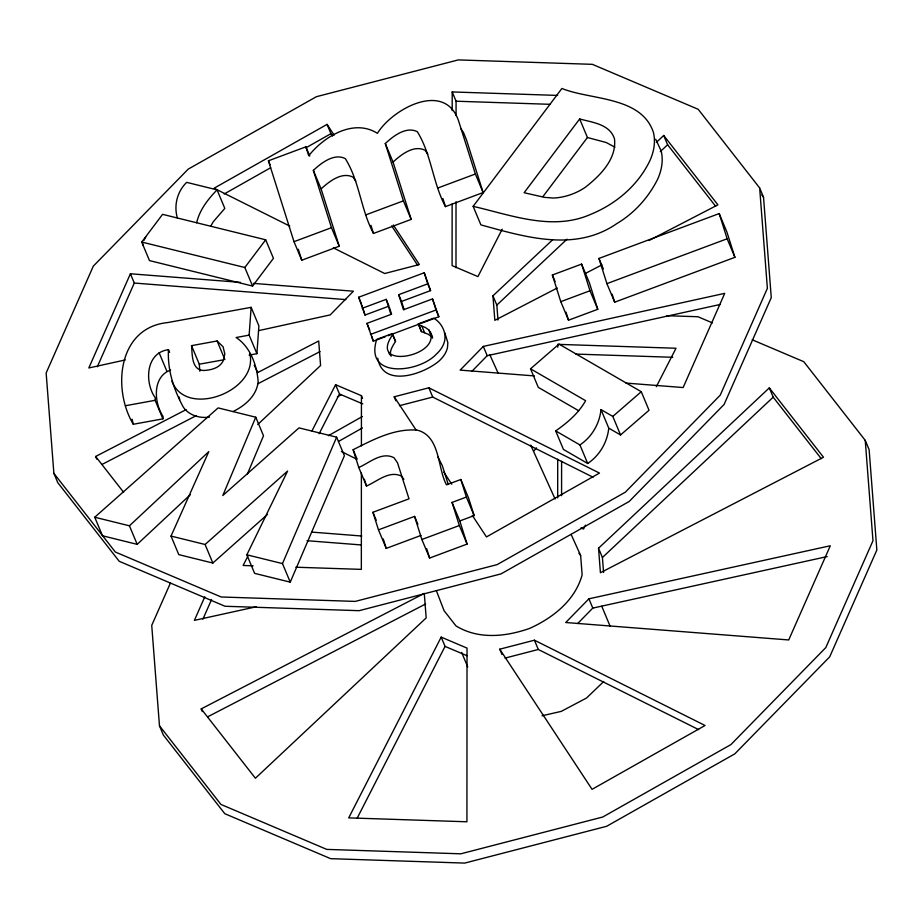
<?xml version="1.0" encoding="UTF-8"?>
<svg xmlns="http://www.w3.org/2000/svg" width="923" height="923" viewBox="0 0 923 923"><rect width="100%" height="100%" fill="white"/><g stroke="black" fill="none" stroke-linecap="round" stroke-linejoin="round"><path stroke-width="1.38" d="M361.389 473.211L361.343 569.376L295.822 567.218M361.412 445.936L361.435 395.702L335.591 384.718L311.986 430.868M452.132 203.902L452.097 265.616L477.941 276.6L502.204 229.169M452.189 110.598L452.201 91.942L557.596 95.415M455.985 267.716L456.02 201.687M456.066 115.571L456.077 101.218L452.201 91.942M557.688 497.924L557.711 459.181M557.78 347.221L557.78 344.348L676.005 348.248L656.322 386.702M561.576 495.72L561.599 461.269M428.814 329.926C445.186 355.805 366.604 371.507 392.69 334.703L392.333 333.572L376.699 339.41C364.066 379.099 418.627 372.88 436.048 354.444A29.767 19.602 -22.7 0 0 444.667 340.714C446.374 331.715 441.367 322.762 433.718 318.135L418.304 323.881L421.453 331.634L428.18 334.23L431.629 336.676L428.814 329.926L425.353 327.48L418.627 324.884M249.095 355.113L256.906 353.682L258.89 325.888L251.137 307.336L167.617 322.577C117.856 327.55 112.145 388.952 133.281 424.268L162.898 418.857L155.145 400.317L155.318 397.917C144.311 382.549 145.649 352.517 168.471 349.702L169.59 352.355M162.898 418.857L163.071 416.458C153.899 402.716 152.145 376.642 170.617 370.042M256.906 353.682L249.141 335.141L251.137 307.336M601 409.593C599.535 423.83 591.851 436.983 579.932 444.944L555.692 430.914C567.38 422.746 578.502 413.331 585.62 400.697L530.529 368.819L559.003 344.106L641.266 391.71L649.031 410.262L620.556 434.964L608.765 428.145L601 409.593L612.803 416.423L620.556 434.964M608.765 428.145C607.299 442.371 599.604 455.524 587.697 463.484L563.445 449.455L555.692 430.914M223.597 359.82L224.82 353.844L223.066 346.76L217.113 340.979L191.534 345.652C192.388 354.27 191.349 369.973 203.498 370.481C211.263 370.181 220.539 367.85 223.597 359.82L199.287 364.204L191.534 345.652M196.645 222.755C199.656 209.74 208.033 199.241 217.055 189.861L186.665 182.362C177.228 191.511 173.697 205.379 177.366 217.99M143.826 240.522L146.238 236.057L162.586 214.344L265.686 239.807L273.45 258.348L252.579 286.061L149.48 260.598L141.715 242.045L145.661 236.865M255.752 417.208L222.789 495.536L298.994 427.88L336.63 437.179L344.394 455.72L290.249 582.148L254.621 573.356L246.856 554.804L287.595 471.076L205.091 544.489L171.02 536.078L208.817 451.612L129.439 525.81L94.734 517.238L218.105 407.908L255.752 417.208L263.505 435.748L247.306 474.249M290.249 582.148L282.484 563.607L336.63 437.179M240.465 282.38L130.397 273.773L88.816 367.965L125.309 359.947M97.319 366.777L134.285 283.049L130.397 273.773M170.374 583.174L151.73 625.379L159.471 725.766L163.348 735.043L224.797 813.705L330.63 858.667L464.707 863.086L606.63 826.293L734.789 753.872L829.685 656.864L876.85 550.027L869.12 449.639L865.243 440.363L803.783 361.701L752.199 339.779M204.791 596.823L194.395 620.371L256.156 606.792M202.898 619.183L211.563 599.558M247.71 556.511L243.118 565.476L253.087 565.811M319.139 433.741L339.479 393.994L335.591 384.718M441.182 637.124L348.709 817.882L466.923 821.782L467.026 648.108L441.182 637.124L445.059 646.4L467.026 655.734M357.178 818.182L445.059 646.4M585.494 525.164L583.521 529.006L580.936 527.91M210.629 226.389L213.34 221.635L224.82 208.413L217.055 189.861M392.333 333.572L395.517 341.452C392.91 345.606 389.702 350.209 390.429 355.343M252.579 286.061L244.826 267.508L265.686 239.807M473.141 206.348L561.899 88.47C590.882 100.238 641.347 96.073 653.426 132.416A79.263 52.207 -22.7 0 1 649.63 161.213C637.643 185.731 615.872 204.029 590.858 214.286C552.565 231.361 511.227 215.094 473.141 206.348L480.895 224.889C525.222 237.038 575.121 252.36 616.737 223.654C634.193 213.271 648.165 197.81 657.384 179.766A79.263 52.207 -22.7 0 0 661.18 150.968L655.699 139.246M579.667 118.952L524.114 192.734L544.535 197.36L553.212 198.041A42.458 27.967 -22.7 0 0 585.217 187.357C599.985 175.797 616.783 159.218 614.487 138.854C609.838 124.224 592.878 122.54 580.313 119.113L579.667 118.952L587.432 137.504L606.146 142.5L614.926 147.161M542.978 196.53L587.432 137.504M625.956 383.08L683.135 387.545L724.728 293.352L483.317 346.413L460.15 370.111L534.475 375.926M472.08 371.138L487.194 355.69L720.182 304.475M588.909 598.819L565.73 622.517L788.715 639.951L830.308 545.758L588.909 598.819L592.785 608.095L577.671 623.544M603.723 681.532L586.555 697.996L561.288 711.368L542.032 715.787M257.725 424.522L320.581 365.508L318.7 340.991L257.517 372.673M557.296 287.988L494.843 320.327L492.951 295.81L552.669 239.749M656.391 142.373L663.718 135.485L717.909 204.837L649.077 240.476M497.982 320.062L496.828 305.086L567.022 239.184M660.268 151.637L667.594 144.761L663.718 135.485M598.531 548.216L769.309 387.891L823.489 457.254L600.423 572.733L598.531 548.216L602.419 557.492L603.573 572.468M602.419 557.492L773.186 397.167L769.309 387.891M94.734 517.238L102.488 535.778L137.192 544.351L190.461 494.566M171.02 536.078L178.785 554.619L212.844 563.042L267.497 514.411M309.782 156.091L305.905 146.826L268.431 160.798L293.999 241.676L301.752 260.217L339.226 246.233L331.472 227.693L313.347 170.374C321.319 162.99 334.057 152.906 345.306 158.606C359.543 181.231 360.812 209.821 373.492 233.45L411.185 219.397L393.06 162.079L385.295 143.527C393.267 136.096 406.097 126.024 417.358 131.724C431.399 154.464 432.806 182.962 445.451 206.614L483.133 192.549L466.496 139.915L463.392 132.324L461.085 129.035M339.226 246.233L321.1 188.915C329.084 181.531 341.822 171.447 353.059 177.158L355.793 181.15M393.06 162.079C401.02 154.649 413.85 144.576 425.122 150.276L427.822 154.256M612.803 416.423L641.266 391.71M334.161 135.173L327.065 124.386L214.067 188.234L289.753 226.077M224.22 193.968L270.681 167.721M305.836 147.853L330.942 133.662L327.065 124.386M337.345 396.925L341.072 394.825M328.438 435.679L362.335 416.527M338.591 441.413L362.451 427.926M233.011 411.531C244.976 405.785 256.836 395.655 258.14 381.614C256.986 365.335 250.387 346.863 236.126 337.518L249.141 335.141M403.847 479.314L401.736 476.28C389.471 469.922 377.253 481.391 366.512 486.04L358.759 467.488L353.128 449.709C373.007 439.752 394.583 428.11 417.531 430.187C440.559 436.51 437.294 467.788 446.478 484.84L460.831 479.487L468.584 498.028L474.145 515.599L459.792 520.953L467.107 544.074L429.622 558.057L421.869 539.505L414.554 516.384L378.476 529.848L386.229 548.4L420.98 535.432M96.742 459.123L95.634 456.481L186.134 409.627M102.061 464.431L196.38 415.592M257.575 383.922L320.027 351.582M585.344 273.473L601.911 264.889M201.214 708.887L424.28 593.397L426.172 617.914L255.406 778.239L201.214 708.887L202.322 711.529M207.64 716.836L425.607 603.988M293.999 241.676L331.472 227.693M365.739 214.909L403.42 200.845L385.295 143.527M437.687 188.061L475.38 173.997L458.731 121.363C445.255 80.128 392.529 108.66 377.415 133.35C353.717 118.213 323.915 136.523 308.72 155.756L305.905 146.826M362.197 308.305L386.195 299.352L389.01 306.101L365.012 315.055L358.689 297.229L424.245 272.77L430.579 290.595L401.517 301.44L404.112 309.655M388.006 335.707L438.84 316.739L432.518 298.925L403.455 309.759L398.69 294.691L427.753 283.846L424.245 272.77M385.329 336.71L373.284 341.198L366.962 323.373L390.96 314.42L386.195 299.352M370.458 334.449L436.014 309.99L432.518 298.925M552.358 275.008L581.582 264.105L589.347 282.657L597.769 309.297L568.533 320.2L560.78 301.659L552.358 275.008L555.127 281.63M598.946 258.44L719.19 213.571L726.943 232.123L734.916 257.332L614.672 302.19L606.907 283.638L598.946 258.44L603.377 269.031M606.907 283.638L727.151 238.78L719.19 213.571M560.78 301.659L590.005 290.745L581.582 264.105M358.759 467.488C369.5 462.838 381.707 451.37 393.983 457.727L397.49 462.781L409.004 498.824L372.915 512.277L378.476 529.848M467.107 544.074L459.342 525.522L452.039 502.412L466.38 497.059L460.831 479.487M421.869 539.505L459.342 525.522M395.852 400.755L394.19 396.786L428.849 387.798L599.477 473.084L486.467 536.932L472.276 515.369M399.451 405.693L432.725 397.063L593.085 477.226M499.77 649.192L534.429 640.204L705.057 725.49L592.058 789.338L499.77 649.192L501.985 654.488M505.031 658.099L538.305 649.48L698.676 729.631M258.636 330.63L330.215 314.905L353.394 291.207L253.329 283.384M592.785 608.095L827.17 556.581M125.516 405.716L155.145 400.317M209.486 417.115C199.841 418.5 189.169 415.5 183.365 407.239C173.697 389.494 167.398 370.158 168.471 349.702M456.077 101.218L550.085 104.311M666.579 315.701L697.961 316.739L712.51 322.923M575.906 354.097L672.763 357.282M134.285 283.049L345.837 299.594M311.743 532.098L361.77 536.021M307.047 540.705L361.366 544.951M141.715 242.045L244.826 267.508M246.856 554.804L282.484 563.607M339.479 393.994L362.739 403.882M333.376 247.872L384.695 273.52L419.354 264.532L393.325 225.004M341.452 451.543L356.855 459.239M578.686 410.735L538.294 387.36L530.529 368.819M759.652 187.957L698.203 109.295L592.37 64.333L458.293 59.914L316.37 96.707L188.211 169.128L93.315 266.136L46.15 372.973L53.88 473.361L57.757 482.637L119.217 561.299L225.039 606.261L359.116 610.68L501.051 573.875L629.209 501.466L724.094 404.459L771.27 297.621L763.529 197.234L759.652 187.957L767.382 288.345L720.217 395.182L625.332 492.19L497.162 564.611L355.24 601.404L221.162 596.985L115.34 552.023L53.88 473.361M761.775 194.984L763.529 197.234M667.594 144.761L715.671 206.291M773.186 397.167L821.251 458.696M578.94 553.281L580.636 555.45L582.136 574.879C575.006 600.561 553.165 617.683 529.848 628.332C505.931 636.778 478.495 639.743 455.962 625.898L444.067 610.68L436.314 590.512M95.634 456.481L123.601 492.271M159.471 725.766L220.92 804.429L326.742 849.391L460.831 853.81L602.754 817.017L730.912 744.596L825.797 647.588L872.973 540.751L865.243 440.363M438.01 457.139L442.29 465.584L448.266 484.483M330.942 133.662L332.522 136.062M391.675 225.893L417.715 265.432M394.19 396.786L416.273 430.326M443.882 472.241L451.762 484.229M254.24 365.289L257.54 371.9M171.943 381.141C185.95 418.869 258.982 391.098 249.775 353.359M489.732 354.559L498.051 372.938M530.725 445.151L555.092 498.997M571.129 534.44L580.636 555.45M444.851 332.938L447.84 342.641L447.493 347.463A29.767 19.602 -22.7 0 1 438.863 361.193C423.53 374.103 382.837 388.41 377.726 358.216M727.151 238.78L734.916 257.332M590.005 290.745L597.769 309.297M475.38 173.997L483.133 192.549M579.932 444.944L587.697 463.484M492.951 295.81L496.828 305.086M601.761 606.249L610.045 626.071M483.317 346.413L487.194 355.69M403.42 200.845L411.185 219.397M427.753 283.846L430.579 290.595M436.014 309.99L438.84 316.739M430.256 331.669L432.61 337.287M431.595 335.914L432.541 338.164M421.753 325.911L424.58 332.661M418.304 323.881L421.453 331.634M398.69 294.691L401.517 301.44M428.849 387.798L432.725 397.063M534.429 640.204L538.305 649.48M466.38 497.059L474.145 515.599M392.69 334.703L395.517 341.452M390.198 353.982L391.133 356.232M313.347 170.374L321.1 188.915M452.039 502.412L459.792 520.953M388.687 352.205L389.633 354.444M358.689 297.229L361.516 303.979M366.962 323.373L369.788 330.122M268.431 160.798L270.093 164.779M414.554 516.384L417.888 524.333M361.435 395.702L362.543 398.355M461.65 652.411L467.73 666.937M353.128 449.709L357.016 458.973M372.915 512.277L376.249 520.226M217.113 340.979L224.866 359.532M159.125 352.759L166.89 371.3M205.091 544.489L212.844 563.042M129.439 525.81L137.192 544.351M612.157 294.229L614.672 302.19M566.007 312.205L568.533 320.2M442.89 198.537L445.451 206.614M370.942 225.374L373.492 233.45M389.448 307.474L391.606 314.328M361.908 305.213L365.012 315.055M371.727 336.284L373.284 341.198M426.622 548.539L429.622 558.057M298.291 249.256L301.752 260.217M364.354 479.199L366.512 486.04M383.241 538.94L386.229 548.4M132.104 419.18L133.281 424.268M179.12 397.028L179.697 399.694M143.203 245.449L143.088 244.041M199.287 364.204L199.829 371.196M536.494 447.874A23.133 15.229 -22.7 0 1 533.794 450.909"/></g></svg>
